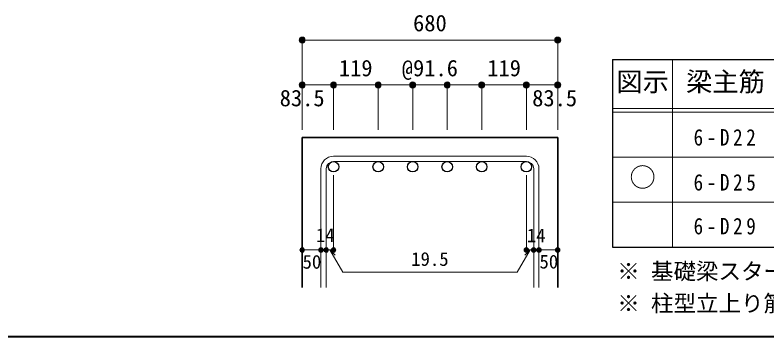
# Model space of a CAD drawing. Units: millimetres at full size, sheet at 1:20; details may follow other scales. Extents: x -3982 to 3969, y -2797 to 2801.
# Drawn here: x -628 to 1377, y -2797 to -1938 of the extents above; entities that cross this region are included whole.
import ezdxf
from ezdxf.enums import TextEntityAlignment as Align

# ---------------------------------------------------------------- set-up
doc = ezdxf.new("R2010")
doc.units = ezdxf.units.MM
doc.header["$LTSCALE"] = 20
doc.header["$PDMODE"] = 32
doc.header["$PDSIZE"] = 12
for name, color, linetype, lineweight in [('6-1_躯体線', 2, 'Continuous', 35), ('6-5_梁主筋', 7, 'Continuous', 18), ('6-6_S.T.P.', 7, 'Continuous', 18), ('6-7_文字', 7, 'Continuous', 18), ('6-D_寸法', 4, 'Continuous', 9), ('6-E_枠', 7, 'Continuous', 18), ('F-0_枠', 6, 'Continuous', 40)]:
    doc.layers.add(name, color=color, linetype=linetype, lineweight=lineweight)
doc.styles.add('ＭＳ ゴシック', font='')
doc.styles.get('ＭＳ ゴシック').set_extended_font_data('MS Gothic')

msp = doc.modelspace()

# ---------------------------------------------------------------- linework, layer by layer
at = {"layer": '6-1_躯体線'}
for p, q in [((137.79, -2264.67), (137.79, -2664.67)), ((137.79, -2264.67), (818.79, -2264.67)), ((818.79, -2264.67), (818.79, -2664.67))]:
    msp.add_line(p, q, dxfattribs=at)
at = {"layer": '6-5_梁主筋', "color": 3, "lineweight": 25}
for centre in [(221.29, -2342.67), (340.29, -2342.67), (432.29, -2342.67), (524.29, -2342.67), (616.29, -2342.67), (735.29, -2342.67)]:
    msp.add_circle(centre, 14, dxfattribs=at)
at = {"layer": '6-6_S.T.P.'}
for p, q in [((735.29, -2314.67), (221.29, -2314.67)), ((735.29, -2328.67), (221.29, -2328.67)), ((187.79, -2348.17), (187.79, -2664.67)), ((201.79, -2348.17), (201.79, -2664.67)), ((754.79, -2348.17), (754.79, -2664.67)), ((768.79, -2348.17), (768.79, -2664.67))]:
    msp.add_line(p, q, dxfattribs=at)
for centre, radius, start, end in [((221.29, -2348.17), 33.5, 90, 180), ((735.29, -2348.17), 33.5, 0, 90), ((221.29, -2348.17), 19.5, 90, 180), ((735.29, -2348.17), 19.5, 0, 90)]:
    msp.add_arc(centre, radius, start, end, dxfattribs=at)
at = {"layer": '6-D_寸法'}
for p, q in [((137.79, -2004.67), (137.79, -2124.67)), ((137.79, -2004.67), (818.79, -2004.67)), ((818.79, -2004.67), (818.79, -2124.67)), ((137.79, -2124.67), (137.79, -2244.67)), ((137.79, -2124.67), (221.29, -2124.67)), ((221.29, -2124.67), (221.29, -2244.67)), ((221.29, -2124.67), (340.29, -2124.67)), ((340.29, -2124.67), (340.29, -2244.67)), ((340.29, -2124.67), (432.29, -2124.67)), ((432.29, -2124.67), (432.29, -2244.67)), ((432.29, -2124.67), (524.29, -2124.67)), ((524.29, -2124.67), (524.29, -2244.67)), ((524.29, -2124.67), (616.29, -2124.67)), ((616.29, -2124.67), (616.29, -2244.67)), ((616.29, -2124.67), (735.29, -2124.67)), ((735.29, -2124.67), (735.29, -2244.67)), ((735.29, -2124.67), (818.79, -2124.67)), ((818.79, -2124.67), (818.79, -2244.67)), ((221.29, -2564.67), (221.29, -2365.34)), ((735.29, -2564.67), (735.29, -2365.34)), ((137.79, -2564.67), (187.79, -2564.67)), ((187.79, -2564.67), (221.29, -2564.67)), ((211.54, -2564.67), (225.68, -2578.81)), ((211.54, -2564.67), (245.76, -2623.95)), ((745.04, -2564.67), (710.82, -2623.95)), ((745.04, -2564.67), (730.9, -2578.81)), ((735.29, -2564.67), (818.79, -2564.67)), ((754.79, -2564.67), (768.79, -2564.67)), ((245.76, -2623.95), (710.82, -2623.95))]:
    msp.add_line(p, q, dxfattribs=at)
for centre, radius in [((137.79, -2004.67), 8), ((137.79, -2004.67), 7.2), ((137.79, -2004.67), 6.4), ((137.79, -2004.67), 5.6), ((137.79, -2004.67), 4.8), ((137.79, -2004.67), 4), ((137.79, -2004.67), 3.2), ((137.79, -2004.67), 2.4), ((137.79, -2004.67), 1.6), ((137.79, -2004.67), 0.8), ((818.79, -2004.67), 8), ((818.79, -2004.67), 7.2), ((818.79, -2004.67), 6.4), ((818.79, -2004.67), 5.6), ((818.79, -2004.67), 4.8), ((818.79, -2004.67), 4), ((818.79, -2004.67), 3.2), ((818.79, -2004.67), 2.4), ((818.79, -2004.67), 1.6), ((818.79, -2004.67), 0.8), ((137.79, -2124.67), 8), ((137.79, -2124.67), 7.2), ((137.79, -2124.67), 6.4), ((137.79, -2124.67), 5.6), ((137.79, -2124.67), 4.8), ((137.79, -2124.67), 4), ((137.79, -2124.67), 3.2), ((137.79, -2124.67), 2.4), ((137.79, -2124.67), 1.6), ((137.79, -2124.67), 0.8), ((221.29, -2124.67), 8), ((221.29, -2124.67), 7.2), ((221.29, -2124.67), 6.4), ((221.29, -2124.67), 5.6), ((221.29, -2124.67), 4.8), ((221.29, -2124.67), 4), ((221.29, -2124.67), 3.2), ((221.29, -2124.67), 2.4), ((221.29, -2124.67), 1.6), ((221.29, -2124.67), 0.8), ((340.29, -2124.67), 8), ((340.29, -2124.67), 7.2), ((340.29, -2124.67), 6.4), ((340.29, -2124.67), 5.6), ((340.29, -2124.67), 4.8), ((340.29, -2124.67), 4), ((340.29, -2124.67), 3.2), ((340.29, -2124.67), 2.4), ((340.29, -2124.67), 1.6), ((340.29, -2124.67), 0.8), ((432.29, -2124.67), 8), ((432.29, -2124.67), 7.2), ((432.29, -2124.67), 6.4), ((432.29, -2124.67), 5.6), ((432.29, -2124.67), 4.8), ((432.29, -2124.67), 4), ((432.29, -2124.67), 3.2), ((432.29, -2124.67), 2.4), ((432.29, -2124.67), 1.6), ((432.29, -2124.67), 0.8), ((524.29, -2124.67), 8), ((524.29, -2124.67), 7.2), ((524.29, -2124.67), 6.4), ((524.29, -2124.67), 5.6), ((524.29, -2124.67), 4.8), ((524.29, -2124.67), 4), ((524.29, -2124.67), 3.2), ((524.29, -2124.67), 2.4), ((524.29, -2124.67), 1.6), ((524.29, -2124.67), 0.8), ((616.29, -2124.67), 8), ((616.29, -2124.67), 7.2), ((616.29, -2124.67), 6.4), ((616.29, -2124.67), 5.6), ((616.29, -2124.67), 4.8), ((616.29, -2124.67), 4), ((616.29, -2124.67), 3.2), ((616.29, -2124.67), 2.4), ((616.29, -2124.67), 1.6), ((616.29, -2124.67), 0.8), ((735.29, -2124.67), 8), ((735.29, -2124.67), 7.2), ((735.29, -2124.67), 6.4), ((735.29, -2124.67), 5.6), ((735.29, -2124.67), 4.8), ((735.29, -2124.67), 4), ((735.29, -2124.67), 3.2), ((735.29, -2124.67), 2.4), ((735.29, -2124.67), 1.6), ((735.29, -2124.67), 0.8), ((818.79, -2124.67), 8), ((818.79, -2124.67), 7.2), ((818.79, -2124.67), 6.4), ((818.79, -2124.67), 5.6), ((818.79, -2124.67), 4.8), ((818.79, -2124.67), 4), ((818.79, -2124.67), 3.2), ((818.79, -2124.67), 2.4), ((818.79, -2124.67), 1.6), ((818.79, -2124.67), 0.8), ((137.79, -2564.67), 4), ((137.79, -2564.67), 3.6), ((137.79, -2564.67), 3.2), ((137.79, -2564.67), 2.8), ((137.79, -2564.67), 2.4), ((137.79, -2564.67), 2), ((137.79, -2564.67), 1.6), ((137.79, -2564.67), 1.2), ((137.79, -2564.67), 0.8), ((137.79, -2564.67), 0.4), ((187.79, -2564.67), 4), ((187.79, -2564.67), 3.6), ((187.79, -2564.67), 3.2), ((187.79, -2564.67), 2.8), ((187.79, -2564.67), 2.4), ((187.79, -2564.67), 2), ((187.79, -2564.67), 1.6), ((187.79, -2564.67), 1.2), ((187.79, -2564.67), 0.8), ((187.79, -2564.67), 0.4), ((201.79, -2564.67), 4), ((201.79, -2564.67), 3.6), ((201.79, -2564.67), 3.2), ((201.79, -2564.67), 2.8), ((201.79, -2564.67), 2.4), ((201.79, -2564.67), 2), ((201.79, -2564.67), 1.6), ((201.79, -2564.67), 1.2), ((201.79, -2564.67), 0.8), ((201.79, -2564.67), 0.4), ((221.29, -2564.67), 4), ((221.29, -2564.67), 3.6), ((221.29, -2564.67), 3.2), ((221.29, -2564.67), 2.8), ((221.29, -2564.67), 2.4), ((221.29, -2564.67), 2), ((221.29, -2564.67), 1.6), ((221.29, -2564.67), 1.2), ((221.29, -2564.67), 0.8), ((221.29, -2564.67), 0.4), ((735.29, -2564.67), 4), ((735.29, -2564.67), 3.6), ((735.29, -2564.67), 3.2), ((735.29, -2564.67), 2.8), ((735.29, -2564.67), 2.4), ((735.29, -2564.67), 2), ((735.29, -2564.67), 1.6), ((735.29, -2564.67), 1.2), ((735.29, -2564.67), 0.8), ((735.29, -2564.67), 0.4), ((754.79, -2564.67), 4), ((754.79, -2564.67), 3.6), ((754.79, -2564.67), 3.2), ((754.79, -2564.67), 2.8), ((754.79, -2564.67), 2.4), ((754.79, -2564.67), 2), ((754.79, -2564.67), 1.6), ((754.79, -2564.67), 1.2), ((754.79, -2564.67), 0.8), ((754.79, -2564.67), 0.4), ((768.79, -2564.67), 4), ((768.79, -2564.67), 3.6), ((768.79, -2564.67), 3.2), ((768.79, -2564.67), 2.8), ((768.79, -2564.67), 2.4), ((768.79, -2564.67), 2), ((768.79, -2564.67), 1.6), ((768.79, -2564.67), 1.2), ((768.79, -2564.67), 0.8), ((768.79, -2564.67), 0.4), ((818.79, -2564.67), 4), ((818.79, -2564.67), 3.6), ((818.79, -2564.67), 3.2), ((818.79, -2564.67), 2.8), ((818.79, -2564.67), 2.4), ((818.79, -2564.67), 2), ((818.79, -2564.67), 1.6), ((818.79, -2564.67), 1.2), ((818.79, -2564.67), 0.8), ((818.79, -2564.67), 0.4)]:
    msp.add_circle(centre, radius, dxfattribs=at)
at = {"layer": '6-D_寸法', "color": 7}
for p in [(137.79, -2004.67), (818.79, -2004.67), (137.79, -2124.67), (221.29, -2124.67), (340.29, -2124.67), (432.29, -2124.67), (524.29, -2124.67), (616.29, -2124.67), (735.29, -2124.67), (818.79, -2124.67), (137.79, -2564.67), (187.79, -2564.67), (201.79, -2564.67), (221.29, -2564.67), (735.29, -2564.67), (754.79, -2564.67), (768.79, -2564.67), (818.79, -2564.67)]:
    msp.add_point(p, dxfattribs=at)
at = {"layer": '6-E_枠', "color": 3, "lineweight": 25}
for p, q in [((965.14, -2056.95), (965.14, -2556.95)), ((965.14, -2056.95), (2406.83, -2056.95)), ((965.14, -2556.95), (2406.83, -2556.95))]:
    msp.add_line(p, q, dxfattribs=at)
at = {"layer": '6-E_枠'}
for p, q in [((1125.14, -2056.95), (1125.14, -2556.95)), ((965.14, -2186.95), (2406.83, -2186.95)), ((965.14, -2196.95), (2406.83, -2196.95)), ((965.14, -2316.95), (2406.83, -2316.95)), ((965.14, -2436.95), (2406.83, -2436.95))]:
    msp.add_line(p, q, dxfattribs=at)
at = {"layer": 'F-0_枠'}
msp.add_line((3969.4, -2796.83), (-3981.92, -2796.83), dxfattribs=at)

# ---------------------------------------------------------------- texts
at = {"layer": '6-7_文字', "color": 2, "style": 'ＭＳ ゴシック'}
for s, p in [('梁主筋', (1160.98, -2156.95)), ('図示', (975.14, -2156.95)), ('○', (1010.14, -2411.95))]:
    msp.add_text(s, height=51.32, dxfattribs=at).set_placement(p, align=Align.BOTTOM_LEFT)
at = {"layer": '6-7_文字', "style": 'ＭＳ ゴシック'}
for s, p in [('※ 基礎梁スターラップ     D13 @300', (977.51, -2656.67)), ('※ 柱型立上り筋●は引張側領域時', (977.51, -2742.34))]:
    msp.add_text(s, height=43.99, dxfattribs=at).set_placement(p, align=Align.BOTTOM_LEFT)
at = {"layer": '6-7_文字', "char_height": 43.99, "attachment_point": 7, "style": 'ＭＳ ゴシック'}
for s, insert in [('\\T1.38;\\W0.85;6-D22', (1180.98, -2286.95)), ('\\T1.38;\\W0.85;6-D25', (1180.98, -2406.95)), ('\\T1.38;\\W0.85;6-D29', (1180.98, -2523.82))]:
    msp.add_mtext(s, dxfattribs=dict(at, insert=insert))
at = {"layer": '6-D_寸法', "style": 'ＭＳ ゴシック'}
for s, height, p in [('680', 43.99, (433.29, -1994.67)), ('119', 43.99, (235.54, -2114.67)), ('@91.6', 43.99, (403.29, -2114.67)), ('119', 43.99, (631.04, -2114.67)), ('83.5', 43.99, (77.79, -2194.67)), ('83.5', 43.99, (750.79, -2194.67)), ('14', 36.66, (174.48, -2554.6)), ('14', 36.66, (736.66, -2555.13)), ('50', 36.66, (138.68, -2625.67)), ('19.5', 36.66, (428.29, -2618.14)), ('50', 36.66, (770.2, -2625.15))]:
    msp.add_text(s, height=height, dxfattribs=at).set_placement(p, align=Align.BOTTOM_LEFT)

doc.saveas('drawing.dxf')
